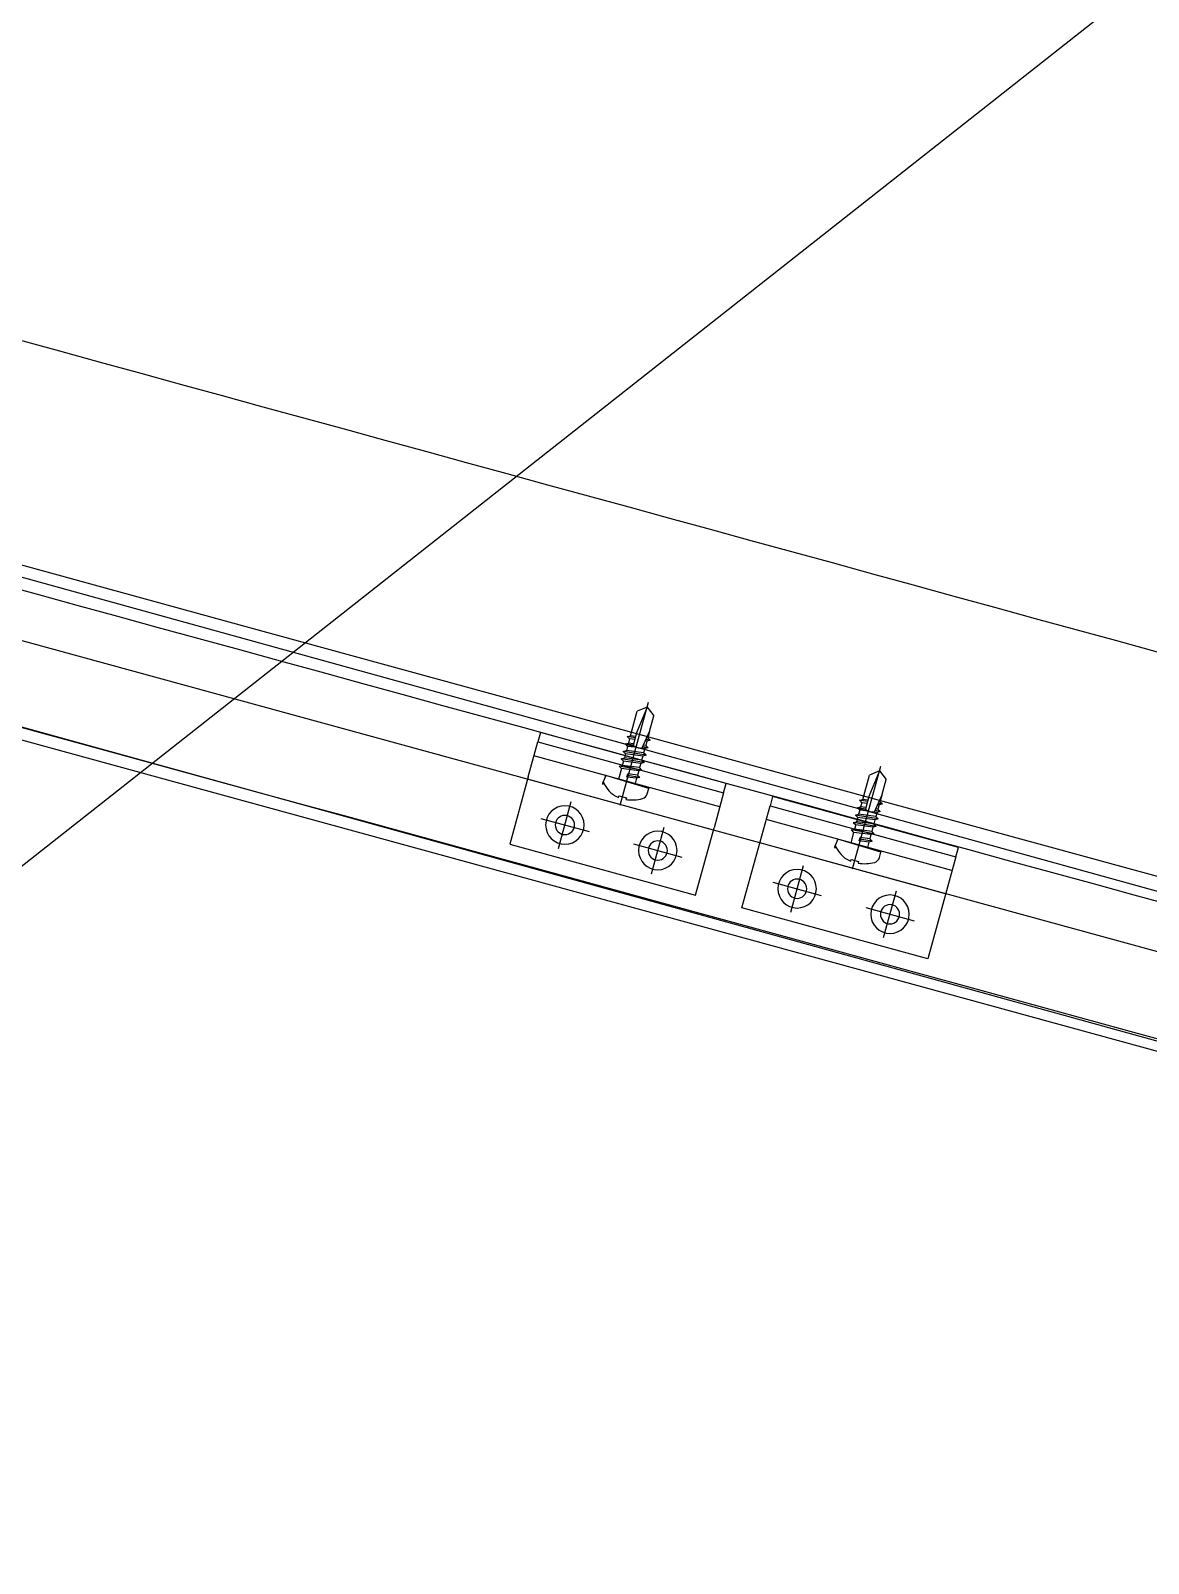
# Model space of a CAD drawing. Header units: inches. Extents: x 0 to 1813292486, y 0 to 3473589894.
# Drawn here: x 600455241.3 to 600455473.4, y 3473219696.9 to 3473220015.1 of the extents above; entities that cross this region are included whole.
import ezdxf

# ---------------------------------------------------------------- set-up
doc = ezdxf.new("R2010")
doc.units = ezdxf.units.IN
doc.header["$LTSCALE"] = 1000
doc.header["$MEASUREMENT"] = 0
for name, pattern in [('AX-MALL-WALL-P02-QT$0$CENTER', [2, 1.25, -0.25, 0.25, -0.25]), ('AX-MALL-WALL-P02-QT$0$DASH', [0.35, 0.25, -0.1]), ('AX-MALL-WALL-P02-QT$0$DASHED', [0.75, 0.5, -0.25]), ('AX-MALL-WALL-P02-QT$0$HIDDEN', [0.375, 0.25, -0.125]), ('AX-MALL-WALL-P02-QT$0$HIDDENX2', [0.75, 0.5, -0.25])]:
    doc.linetypes.add(name, pattern=pattern)
for name, color, linetype in [('A-Anno-Note', 241, 'Continuous'), ('AX-MALL-P02-200$0$A-Anno-Note', 241, 'Continuous'), ('AX-MALL-WALL-P02$0$A-Anno-Note', 241, 'Continuous'), ('AX-MALL-WALL-P02-QT$0$A-Anno-Dims', 3, 'Continuous'), ('AX-MALL-WALL-P02-QT$0$A-Anno-Note', 241, 'Continuous'), ('AX-MALL-WALL-P02-QT$0$A-Detl-Fine', 152, 'Continuous'), ('AX-MALL-WALL-P02-QT$0$A-Detl-Patt', 8, 'Continuous'), ('AX-MALL-WALL-P02-QT$0$A-Detl-Thin', 131, 'Continuous'), ('AX-MALL-WALL-P02-QT$0$A-Hdrl', 31, 'Continuous'), ('AX-MALL-WALL-P02-QT$0$AP', 3, 'Continuous'), ('AX-MALL-WALL-P02-QT$0$C18', 4, 'AX-MALL-WALL-P02-QT$0$CENTER'), ('AX-MALL-WALL-P02-QT$0$DASH', 8, 'AX-MALL-WALL-P02-QT$0$DASHED'), ('AX-MALL-WALL-P02-QT$0$L18', 6, 'Continuous'), ('AX-MALL-WALL-P02-QT$0$PJ', 96, 'Continuous'), ('AX-MALL-WALL-P02-QT$0$STSF', 2, 'Continuous'), ('AX-MALL-WALL-P02-QT$0$tc', 4, 'Continuous'), ('AX-MALL-WALL-P02-QT$0$WZ', 2, 'Continuous'), ('AX-MALL-WALL-P02-QT$0$XX', 6, 'AX-MALL-WALL-P02-QT$0$HIDDEN'), ('AX-MALL-WALL-P02-QT$0$zx', 1, 'AX-MALL-WALL-P02-QT$0$CENTER'), ('AX-MALL-WALL-P02-QT$0$尺寸标注', 8, 'Continuous')]:
    doc.layers.add(name, color=color, linetype=linetype)

# ---------------------------------------------------------------- blocks, each defined once
blk = doc.blocks.new('AX-MALL-WALL-P02-QT$0$tj')
at = {"layer": 'AX-MALL-WALL-P02-QT$0$A-Detl-Patt'}
h = blk.add_hatch(dxfattribs=at)
h.set_pattern_fill('STEEL', color=256, scale=100, angle=50.4318)
h.set_pattern_definition([(75, (-14278.2, 156289.83), (-153.340725, 41.08752), []), (75, (-14317.88, 156358.57), (-153.340725, 41.08752), [])])
edge = h.paths.add_edge_path()
edge.add_line((88101.27, 47666.64), (87883.94, 47459.85))
edge.add_line((87883.94, 47459.85), (91571.55, 43584.64))
edge.add_arc((262949.39, 558937.71), 543101.41, 251.6057364, 260.0288667)
edge.add_arc((172180.85, -2862.15), 27100, 64.712866, 96.931605, ccw=False)
edge.add_arc((262948.97, 558936.32), 543099.97, 261.6155115, 271.7251478)
edge.add_line((279298.98, 16082.52), (279298.98, 16382.65))
edge.add_arc((262948.97, 558936.32), 542799.97, 261.6202036, 271.7261014, ccw=False)
edge.add_arc((172180.85, -2862.15), 27400, 64.806318, 96.838159)
edge.add_arc((262949.39, 558937.7), 542801.41, 251.6136389, 260.0241733, ccw=False)
edge.add_line((91737.26, 43845.69), (88101.27, 47666.64))
at = {"layer": 'AX-MALL-WALL-P02-QT$0$A-Detl-Fine'}
blk.add_arc((262949.39, 558937.71), 543901.41, 251.503546, 255.2904538, dxfattribs=at)
at = {"layer": 'AX-MALL-WALL-P02-QT$0$A-Detl-Patt'}
blk.add_lwpolyline([(88103.03, 47737.33), (87813.25, 47461.6), (91543.93, 43541.13, 0.036779), (168908.95, 23989.25, -0.141654), (183742.1, 21592.71, 0.044166), (279348.98, 16034), (279348.98, 16434.18, -0.044144), (183859.05, 21979.79, 0.140545), (168919.85, 24393.47, -0.036705), (91764.88, 43889.2), (88103.03, 47737.33)], format="xyb", dxfattribs=at)
blk.add_lwpolyline([(88101.27, 47666.64), (87883.94, 47459.85), (91571.55, 43584.64, 0.036769), (168910.3, 24039.78, -0.141514), (183756.74, 21641.09, 0.04414), (279298.98, 16082.52), (279298.98, 16382.65, -0.044124), (183844.46, 21931.4, 0.140683), (168918.46, 24342.94, -0.036714), (91737.26, 43845.69)], format="xyb", close=True, dxfattribs=at)
at = {"layer": 'AX-MALL-WALL-P02-QT$0$A-Detl-Patt', "linetype": 'AX-MALL-WALL-P02-QT$0$DASH'}
blk.add_arc((262949.39, 558937.71), 543701.41, 251.5034207, 255.2904538, dxfattribs=at)
at = {"layer": 'AX-MALL-WALL-P02-QT$0$A-Detl-Thin'}
blk.add_arc((262949.39, 558937.71), 543301.41, 251.5031615, 255.2904538, dxfattribs=at)
at = {"layer": 'AX-MALL-WALL-P02-QT$0$A-Hdrl', "ltscale": 6}
for radius, start in [(543501.41, 251.5032868), (543601.41, 251.5033538)]:
    blk.add_arc((262949.39, 558937.71), radius, start, 255.2904538, dxfattribs=at)
blk = doc.blocks.new('AX-MALL-WALL-P02-QT$0$jjzx2')
at = {"layer": 'AX-MALL-WALL-P02-QT$0$A-Detl-Fine'}
for points in [[(133793.47, -117955.79), (133726.79, -118196.73), (132569.95, -117876.62), (132636.88, -117635.75)], [(133764.55, -117947.79), (133705.88, -118159.82), (132606.89, -117855.72), (132665.79, -117643.78)]]:
    blk.add_lwpolyline(points, dxfattribs=at)
blk = doc.blocks.new('*U198')
at = {"layer": 'AX-MALL-WALL-P02-QT$0$C18', "color": 1, "ltscale": 2}
blk.add_line((0, 5.14), (0, -17.03), dxfattribs=at)
at = {"layer": 'AX-MALL-WALL-P02-QT$0$L18', "color": 4}
for p, q in [((-1.79, -1.15), (-1.79, 0)), ((1.79, -2.25), (1.79, 0)), ((-2.4, -1.5), (-1.79, -1.15)), ((-2.4, -1.5), (0.23, -1.23)), ((-2.4, -1.5), (-1.79, -1.85)), ((-2.4, -3.1), (2.4, -2.6)), ((-2.4, -3.1), (-1.79, -2.75)), ((-2.4, -3.1), (-1.79, -3.45)), ((-1.79, -1.15), (0.23, -0.87)), ((-1.79, -1.85), (0.23, -1.57)), ((-1.79, -2.75), (-1.79, -1.85)), ((-1.79, -2.75), (1.79, -2.25)), ((-1.79, -3.45), (1.79, -2.95)), ((0.23, -0.87), (0.23, -1.57)), ((2.4, -2.6), (1.79, -2.25)), ((2.4, -2.6), (1.79, -2.95)), ((1.79, -3.85), (1.79, -2.95)), ((-2.4, -4.7), (2.4, -4.2)), ((-2.4, -4.7), (-1.79, -4.35)), ((-2.4, -4.7), (-1.79, -5.05)), ((-2.4, -6.3), (2.4, -5.8)), ((-2.4, -6.3), (-1.79, -5.95)), ((-2.4, -6.3), (-1.79, -6.65)), ((-1.79, -4.35), (-1.79, -3.45)), ((-1.79, -4.35), (1.79, -3.85)), ((-1.79, -5.05), (1.79, -4.55)), ((-1.79, -5.95), (-1.79, -5.05)), ((-1.79, -5.95), (1.79, -5.45)), ((-1.79, -6.65), (1.79, -6.15)), ((2.4, -4.2), (1.79, -3.85)), ((2.4, -4.2), (1.79, -4.55)), ((1.79, -5.45), (1.79, -4.55)), ((2.4, -5.8), (1.79, -5.45)), ((2.4, -5.8), (1.79, -6.15)), ((1.79, -7.05), (1.79, -6.15)), ((-2.4, -7.9), (-1.79, -7.55)), ((-2.4, -7.9), (-1.27, -7.78)), ((-2.4, -7.9), (-1.79, -8.25)), ((-2.4, -9.5), (-1.79, -9.15)), ((-2.4, -9.5), (-1.52, -9.41)), ((-2.4, -9.5), (-1.79, -9.85)), ((-1.79, -7.55), (-1.79, -6.65)), ((-1.79, -7.55), (-0.92, -7.43)), ((-1.79, -8.25), (-1.33, -8.19)), ((-1.79, -9.15), (-1.79, -8.25)), ((-1.79, -9.15), (-1.47, -9.1)), ((0.43, -7.24), (1.79, -7.05)), ((0.71, -7.58), (2.4, -7.4)), ((0.71, -7.9), (1.79, -7.75)), ((0.71, -8.8), (1.79, -8.65)), ((0.71, -9.18), (2.4, -9)), ((0.71, -9.5), (1.79, -9.35)), ((2.4, -7.4), (1.79, -7.05)), ((2.4, -7.4), (1.79, -7.75)), ((1.79, -8.65), (1.79, -7.75)), ((2.4, -9), (1.79, -8.65)), ((2.4, -9), (1.79, -9.35)), ((1.79, -9.35), (1.79, -14.6)), ((-1.79, -9.85), (-1.58, -9.82)), ((-1.79, -11.2), (-1.79, -9.85)), ((-1.79, -11.2), (-1.79, -14.6)), ((0, -16), (-1.79, -14.6)), ((0, -16), (1.79, -14.6))]:
    blk.add_line(p, q, dxfattribs=at)
blk.add_lwpolyline([(4.55, 0, 0.414214), (4.75, 0.2), (4.75, 1.39, 0.265403), (4.07, 2.59, 0.108659), (0.8, 3.66), (0.8, 3.32), (-0.8, 3.32), (-0.8, 3.66, 0.108659), (-4.07, 2.59, 0.265403), (-4.75, 1.39), (-4.75, 0.2, 0.414214), (-4.55, 0)], format="xyb", close=True, dxfattribs=at)
blk.add_lwpolyline([(0, -16), (0.71, -10.26), (0.71, -7.54, 0.417657), (0.41, -7.24, 0.083367), (-1.23, -7.53), (-1.79, -11.2)], format="xyb", dxfattribs=at)
blk = doc.blocks.new('AX-MALL-WALL-P02-QT$0$盘头自钻自攻钉ST4-8')
at = {"layer": 'AX-MALL-WALL-P02-QT$0$尺寸标注'}
blk.add_blockref('*U198', (0, 0), dxfattribs=at)
blk = doc.blocks.new('AX-MALL-WALL-P02-QT$0$A$C61293B14')
at = {"layer": 'AX-MALL-WALL-P02-QT$0$tc'}
for radius in [4, 2]:
    blk.add_circle((0, 0), radius, dxfattribs=at)
at = {"layer": 'AX-MALL-WALL-P02-QT$0$zx'}
for p, q in [((0, 5.04), (0, -5.04)), ((-5.2, 0), (5.2, 0))]:
    blk.add_line(p, q, dxfattribs=at)
blk = doc.blocks.new('AX-MALL-WALL-P02-QT$0$A$C41DD6A87')
at = {"layer": 'AX-MALL-WALL-P02-QT$0$tc'}
h = blk.add_hatch(dxfattribs=at)
h.set_pattern_fill('ANSI31', color=256, scale=0.5, angle=-90, style=0)
h.set_pattern_definition([(225, (28362.6861, -179426.7049), (-1.122532015, 1.122532015), [])])
h.paths.add_polyline_path([(40, 20), (0, 20), (0, 22), (40, 22)])
at = {"layer": 'AX-MALL-WALL-P02-QT$0$PJ'}
for points in [[(40, 20), (0, 20), (0, 22), (40, 22)], [(40, 20), (0, 20), (0, -2), (40, -2)]]:
    blk.add_lwpolyline(points, close=True, dxfattribs=at)
at = {"layer": 'AX-MALL-WALL-P02-QT$0$XX'}
for p, q in [((0, 17), (40, 17)), ((0, 12), (40, 12))]:
    blk.add_line(p, q, dxfattribs=at)
at = {"layer": 'AX-MALL-WALL-P02-QT$0$tc', "rotation": 180}
for p in [(10.01, 4.86), (30.01, 4.86)]:
    blk.add_blockref('AX-MALL-WALL-P02-QT$0$A$C61293B14', p, dxfattribs=at)
at = {"layer": 'AX-MALL-WALL-P02-QT$0$WZ', "extrusion": (1.11243e-34, 1.0178e-23, -1), "zscale": -1, "rotation": 180}
blk.add_blockref('AX-MALL-WALL-P02-QT$0$盘头自钻自攻钉ST4-8', (-20, 17), dxfattribs=at)
blk = doc.blocks.new('AX-MALL-WALL-P02-QT$0$A$C715D18B8')
at = {"layer": 'AX-MALL-WALL-P02-QT$0$tc'}
h = blk.add_hatch(dxfattribs=at)
h.set_pattern_fill('ANSI31', color=256, scale=0.5, angle=-180, style=0)
h.set_pattern_definition([(225, (28362.6861, -179426.7049), (-1.122532015, 1.122532015), [])])
h.paths.add_polyline_path([(40, 20), (0, 20), (0, 22), (40, 22)])
at = {"layer": 'AX-MALL-WALL-P02-QT$0$PJ'}
blk.add_line((0, 17), (40, 17), dxfattribs=at)
blk.add_lwpolyline([(40, 20), (0, 20), (0, 22), (40, 22)], close=True, dxfattribs=at)
blk.add_lwpolyline([(40, 12.5), (40, 20), (0, 20), (0, 12.5)], dxfattribs=at)
at = {"layer": 'AX-MALL-WALL-P02-QT$0$XX'}
blk.add_line((0, 12), (40, 12), dxfattribs=at)
blk.add_lwpolyline([(40, 12.5), (40, -2), (0, -2), (0, 12.5)], dxfattribs=at)
at = {"layer": 'AX-MALL-WALL-P02-QT$0$tc', "rotation": 180}
for p in [(10.01, 4.86), (30.01, 4.86)]:
    blk.add_blockref('AX-MALL-WALL-P02-QT$0$A$C61293B14', p, dxfattribs=at)
at = {"layer": 'AX-MALL-WALL-P02-QT$0$WZ', "extrusion": (1.11247e-34, 1.0178e-23, -1), "zscale": -1, "rotation": 180}
blk.add_blockref('AX-MALL-WALL-P02-QT$0$盘头自钻自攻钉ST4-8', (-20, 17), dxfattribs=at)
blk = doc.blocks.new('AX-MALL-WALL-P02-QT$0$A$C4D6066B9')
at = {"rotation": 180}
for name, p in [('AX-MALL-WALL-P02-QT$0$A$C715D18B8', (0, 22)), ('AX-MALL-WALL-P02-QT$0$A$C41DD6A87', (50, 22))]:
    blk.add_blockref(name, p, dxfattribs=at)
blk = doc.blocks.new('AX-MALL-WALL-P02-QT$0$1300C')
at = {"layer": 'AX-MALL-WALL-P02-QT$0$AP'}
blk.add_line((-33.08, -219.59), (1157.3, -567.56), dxfattribs=at)
blk.add_lwpolyline([(1118.46, -629.21), (1132.5, -581.15), (-19.47, -244.26), (-33.56, -292.32)], dxfattribs=at)
blk.add_arc((-2315977.89, -7923840.43), 8255124.44, 73.698735431, 73.707100421, dxfattribs=at)
at = {"layer": 'AX-MALL-WALL-P02-QT$0$DASH', "color": 8, "linetype": 'AX-MALL-WALL-P02-QT$0$HIDDENX2', "ltscale": 20}
blk.add_lwpolyline([(1104.01, -536.33, 0.000025), (28.78, -222.01, 0.000088)], format="xyb", dxfattribs=at)
at = {"layer": 'AX-MALL-WALL-P02-QT$0$STSF'}
for points in [[(41.44, -178.83, -0.000025), (1116.67, -493.15)], [(1102.6, -541.13, 0.000025), (27.38, -226.81, 0.000088)]]:
    blk.add_lwpolyline(points, format="xyb", dxfattribs=at)
at = {"layer": 'AX-MALL-WALL-P02-QT$0$tc', "xscale": -1, "rotation": 163.6785518761817}
blk.add_blockref('AX-MALL-WALL-P02-QT$0$A$C4D6066B9', (934.31, -492), dxfattribs=at)
blk = doc.blocks.new('AX-MALL-WALL-P02-QT$0$mqst2')
at = {"color": 6, "rotation": 0.968416532967317}
blk.add_blockref('AX-MALL-WALL-P02-QT$0$1300C', (240853.2, -26939.15), dxfattribs=at)
blk = doc.blocks.new('AX-MALL-WALL-P02-QT')
at = {"layer": 'AX-MALL-WALL-P02-QT$0$A-Anno-Dims'}
blk.add_line((600261523.39, 3473120260.91), (600281166.78, 3473126568.88), dxfattribs=at)
at = {"layer": 'AX-MALL-WALL-P02-QT$0$A-Detl-Thin', "linetype": 'AX-MALL-WALL-P02-QT$0$DASH', "ltscale": 3}
for points in [[(600269203.73, 3473124390.58, 0.003029), (600274510.38, 3473120588.71)], [(600269131.27, 3473124196.06, 0.003028), (600274438.15, 3473120394.83)]]:
    blk.add_lwpolyline(points, format="xyb", dxfattribs=at)
at = {"layer": 'AX-MALL-WALL-P02-QT$0$A-Anno-Note'}
for name, p, rotation in [('AX-MALL-WALL-P02-QT$0$mqst2', (600052179.27, 3473232742.4), 339.5681613092181), ('AX-MALL-WALL-P02-QT$0$jjzx2', (600185298.43, 3473279938.05), 339.5681613092246)]:
    blk.add_blockref(name, p, dxfattribs=dict(at, rotation=rotation))
at = {"layer": 'AX-MALL-WALL-P02-QT$0$A-Detl-Thin', "rotation": 339.5681613091762}
blk.add_blockref('AX-MALL-WALL-P02-QT$0$tj', (600144118.7, 3473128496.29), dxfattribs=at)
blk = doc.blocks.new('AX-MALL-WALL-P02')
at = {"layer": 'AX-MALL-WALL-P02$0$A-Anno-Note'}
blk.add_blockref('AX-MALL-WALL-P02-QT', (0, 0), dxfattribs=at)
blk = doc.blocks.new('AX-MALL-P02-200')
at = {"layer": 'AX-MALL-P02-200$0$A-Anno-Note'}
blk.add_blockref('AX-MALL-WALL-P02', (0, 0), dxfattribs=at)

msp = doc.modelspace()

# ---------------------------------------------------------------- block references
at = {"layer": 'A-Anno-Note', "rotation": 20.43183869077545}
msp.add_blockref('AX-MALL-P02-200', (1250392458.53, 9048125.68), dxfattribs=at)

doc.saveas('drawing.dxf')
